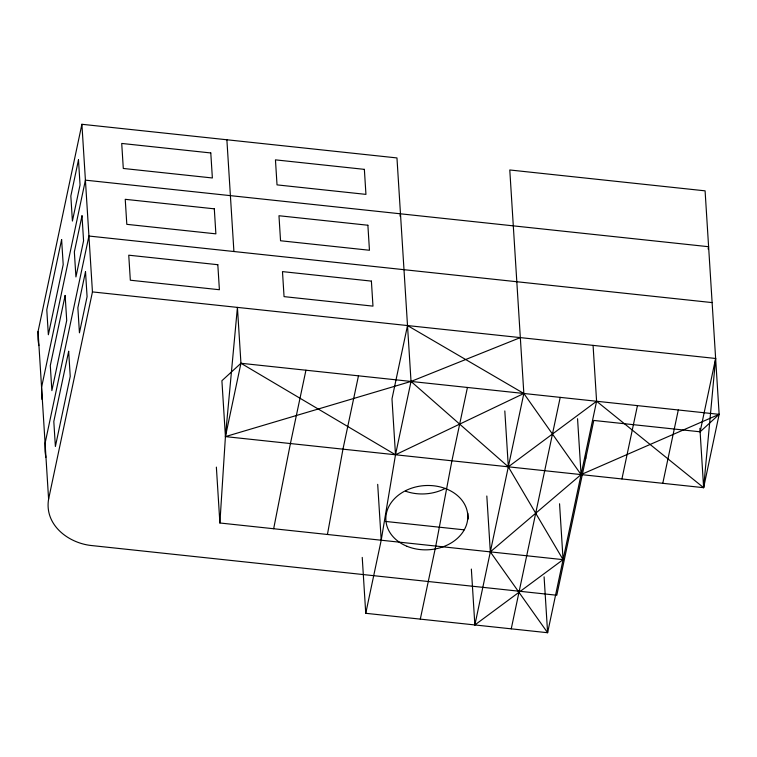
<?xml version="1.0" encoding="UTF-8"?>
<svg xmlns="http://www.w3.org/2000/svg" width="757" height="757" viewBox="0 0 757 757"><rect width="100%" height="100%" fill="white"/><g stroke="black" fill="none" stroke-linecap="round" stroke-linejoin="round"><path stroke-width="1.14" d="M38.825 345.57L37.973 339.514L38.058 331.481L81.898 124.28L396.961 157.929L411.023 381.433L508.326 466.823L563.076 559.65L219.89 522.992L225.425 436.609L237.424 307.389L240.944 363.275L225.425 436.609L703.632 487.678L719.15 414.344L705.089 190.84L509.783 169.975L523.844 393.489L474.866 624.951L563.076 559.65L559.555 503.774M38.058 331.481L48.599 499.118C44.218 524.885 68.442 543.308 91.815 545.57L556.792 595.239L593.781 420.447L700.121 431.802L719.15 414.344L240.944 363.275L221.905 380.724L225.425 436.609L411.023 381.433L520.324 337.613M593.072 345.381L596.592 401.257L703.632 487.678L715.63 358.468L92.449 291.909L81.898 124.28M504.815 410.947L508.326 466.823L596.592 401.257L547.614 632.72L365.745 613.302L381.206 540.224L395.504 454.768L411.023 381.433M327.431 534.48L342.959 449.156L358.477 375.822M273.665 528.736L290.423 443.545L305.942 370.211M48.599 499.118L92.449 291.909M399.989 216.095L400.472 213.805M467.429 387.461L451.91 460.795L435.767 546.052L420.305 619.122M511.24 628.84L560.218 397.368M621.923 478.954L637.441 405.62M708.117 249.006L708.599 246.716L85.418 180.157L41.569 387.357L41.966 399.441M662.782 483.316L678.3 409.982M700.121 431.802L715.63 358.468M544.094 576.843L547.614 632.72L490.328 551.881L581.073 474.592L719.15 414.344M240.944 363.275L395.504 454.768L523.844 393.489L581.073 474.592L577.553 418.716M712.119 302.592L88.929 236.033L45.089 443.233L45.004 451.276L45.855 457.332M385.521 521.441L464.126 529.834M523.844 393.489L407.503 325.557L391.984 398.892L395.504 454.768M699.894 428.311L703.632 487.678M585.539 456.339L585.691 458.666M486.817 496.005L490.328 551.881M467.835 513.199L468.205 519.018M471.356 569.075L474.866 624.951M377.696 484.348L381.206 540.224M362.234 557.417L365.745 613.302M226.882 139.761L233.913 251.513M216.37 467.116L219.89 522.992M445.362 488.36A41.001 32.135 -3.6 0 1 405.705 491.255M61.62 239.581L46.783 309.727L48.353 334.745L63.2 264.6L61.62 239.581M78.482 159.907L70.836 196.044L72.407 221.063L80.053 184.926L78.482 159.907M65.14 295.457L50.293 365.603L51.873 390.621L66.711 320.476L65.14 295.457M82.002 215.783L74.347 251.92L75.927 276.939L83.573 240.811L82.002 215.783M68.66 351.333L53.813 421.479L55.384 446.498L70.231 376.352L68.66 351.333M85.513 271.668L77.867 307.796L79.438 332.825L87.083 296.687L85.513 271.668M210.787 152.952L121.716 143.442L123.296 168.461L212.367 177.971L210.787 152.952M364.363 169.36L275.453 159.859L277.024 184.878L365.943 194.379L364.363 169.36M214.307 208.828L125.236 199.318L126.807 224.337L215.877 233.847L214.307 208.828M367.883 225.236L278.973 215.736L280.544 240.754L369.454 250.255L367.883 225.236M217.817 264.704L128.747 255.194L130.327 280.213L219.398 289.732L217.817 264.704M371.394 281.112L282.484 271.612L284.055 296.63L372.974 306.131L371.394 281.112M406.963 546.28A41.001 32.135 -3.6 0 0 467.798 516.113A41.001 32.135 -3.6 0 0 405.714 490.612A41.001 32.135 -3.6 0 0 406.963 546.28"/></g></svg>
